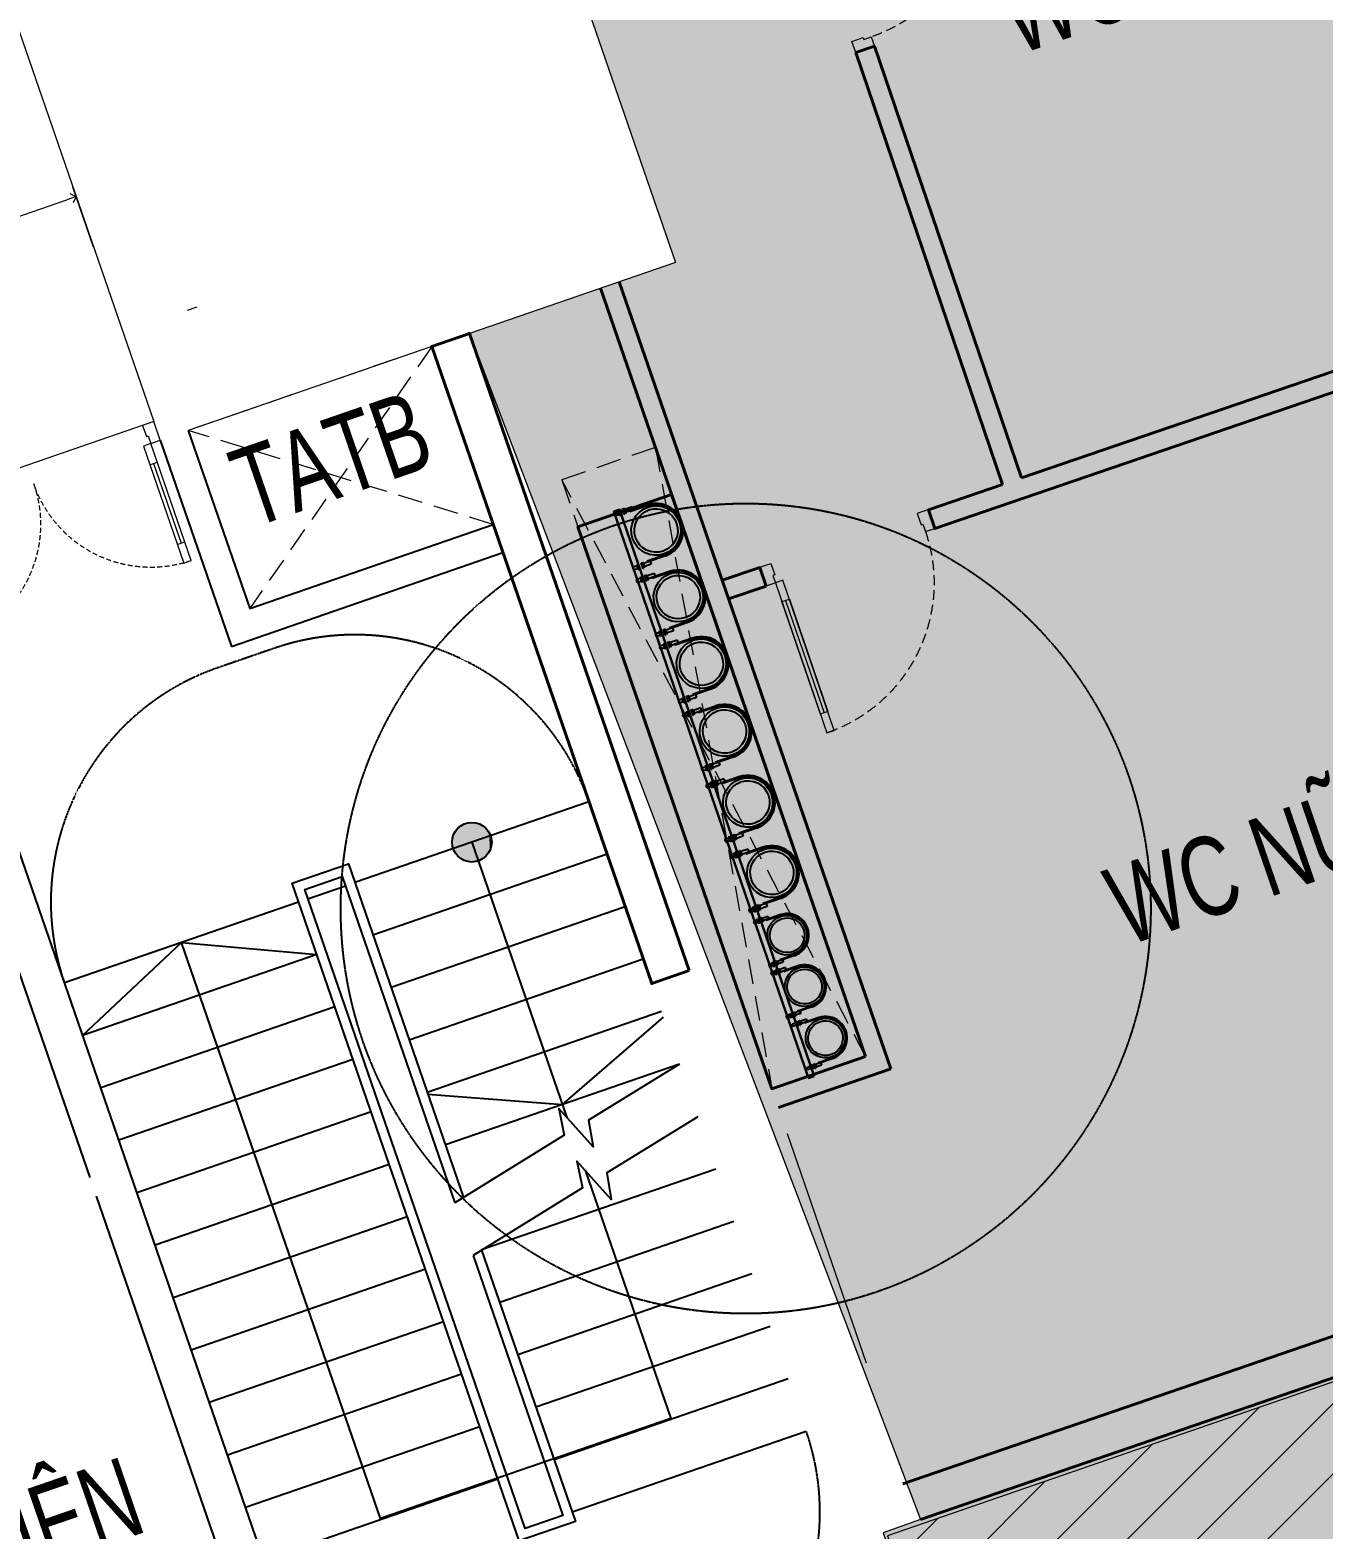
# Model space of a CAD drawing. Header units: millimetres. Extents: x -11451263 to 11578383104, y -507 to 1450429.
# Drawn here: x 12355808 to 12362333, y 1045562 to 1053129 of the extents above; entities that cross this region are included whole.
import ezdxf
from ezdxf.enums import TextEntityAlignment as Align

# ---------------------------------------------------------------- set-up
doc = ezdxf.new("R2010")
doc.units = ezdxf.units.MM
doc.header["$MEASUREMENT"] = 0
for name, pattern in [('CENTER2', [1.125, 0.75, -0.125, 0.125, -0.125]), ('DASH2-1', [3, 2, -1]), ('HIDDEN', [0.375, 0.25, -0.125]), ('Xref_ST_MBDV Cot vach 30.7.2022$0$HIDDEN', [0.375, 0.25, -0.125]), ('Xref_ST_MBDV Cot vach 30.7.2022$0$HIDDEN2', [0.1875, 0.125, -0.0625])]:
    doc.linetypes.add(name, pattern=pattern)
doc.layers.get('0').update_dxf_attribs({"linetype": 'CONTINUOUS', "lineweight": 13})
doc.layers.get('Defpoints').update_dxf_attribs({"color": 5, "linetype": 'CONTINUOUS', "lineweight": 13})
for name, color, linetype in [('1-Chu thich', 8, 'CONTINUOUS'), ('KT-KT', 1, 'CONTINUOUS'), ('KT-Text', 7, 'CONTINUOUS'), ('NDT Cap nuoc', 4, 'CONTINUOUS'), ('NDT Thoat nuoc rua', 3, 'CENTER2'), ('Xref_ST_MBDV Cot vach 30.7.2022$0$A-FLOR-STRS-ARROW', 8, 'CONTINUOUS'), ('Xref_ST_MBDV Cot vach 30.7.2022$0$IDEA - dim', 251, 'CONTINUOUS'), ('Xref_ST_MBDV Cot vach 30.7.2022$0$KT-Net cot vach', 6, 'CONTINUOUS'), ('Xref_ST_MBDV Cot vach 30.7.2022$0$KT-Net manh', 139, 'CONTINUOUS'), ('Xref_ST_MBDV Cot vach 30.7.2022$0$KT-Text', 7, 'CONTINUOUS'), ('Xref_ST_MBDV Cot vach 30.7.2022$0$KT-Thay', 7, 'CONTINUOUS')]:
    doc.layers.add(name, color=color, linetype=linetype)
for name, color, linetype, lineweight in [('CUA', 37, 'CONTINUOUS', 13), ('DO DIEN TICH THONG THUY', 141, 'CONTINUOUS', 13), ('KT-Kich thuoc', 159, 'CONTINUOUS', 18), ('KT-lomo nuoc', 3, 'HIDDEN', 5), ('KT-Net cat', 1, 'CONTINUOUS', 40), ('KT-Net to mau', 159, 'CONTINUOUS', 18), ('NET-THAY', 7, 'CONTINUOUS', 30), ('SPE-MEP-HVAC', 140, 'CONTINUOUS', 0), ('Xref_ST_MBDV Cot vach 30.7.2022$0$CUA', 37, 'CONTINUOUS', 13), ('Xref_ST_MBDV Cot vach 30.7.2022$0$KT-Noi that', 36, 'CONTINUOUS', 9)]:
    doc.layers.add(name, color=color, linetype=linetype, lineweight=lineweight)
doc.styles.add('Xref_ST_MBDV Cot vach 30.7.2022$0$Arial', font='arial.ttf', dxfattribs={"width": 0.7})
doc.styles.add('Xref_ST_MBDV Cot vach 30.7.2022$0$xref.N.Cot vach tang N2$0$DIM', font='vnsimli.shx', dxfattribs={"width": 0.7})
doc.dimstyles.new('Xref_ST_MBDV Cot vach 30.7.2022$0$xref.N.Cot vach tang N2$0$CCU 1-100 A1', dxfattribs={"dimscale": 100, "dimtxt": 2.2, "dimasz": 1, "dimexe": 1, "dimexo": 0, "dimgap": 1, "dimtad": 1, "dimdec": 0, "dimdsep": 46, "dimtxsty": 'Xref_ST_MBDV Cot vach 30.7.2022$0$xref.N.Cot vach tang N2$0$DIM', "dimblk1": 'Xref_ST_MBDV Cot vach 30.7.2022$0$xref.N.Cot vach tang N2$0$_ARCHTICK', "dimblk2": 'Xref_ST_MBDV Cot vach 30.7.2022$0$xref.N.Cot vach tang N2$0$_ARCHTICK', "dimsah": 1, "dimcen": 0, "dimdle": 1, "dimclrd": 256, "dimclre": 256, "dimclrt": 31, "dimadec": 0, "dimazin": 0, "dimtfac": 1, "dimtdec": 0, "dimtix": 1, "dimtmove": 2, "dimatfit": 3, "dimldrblk": 'Xref_ST_MBDV Cot vach 30.7.2022$0$xref.N.Cot vach tang N2$0$_ARCHTICK', "dimfxl": 0, "dimtolj": 1, "dimarcsym": 0})

# ---------------------------------------------------------------- blocks, each defined once
blk = doc.blocks.new('*U295')
blk.add_line((70, -100), (70, -700))
for points in [[(0, 100), (60, 100), (60, 40), (50, 40), (50, 0), (0, 0)], [(900, 100), (840, 100), (840, 40), (850, 40), (850, 0), (900, 0)], [(50, 0), (50, -800), (90, -800), (90, 0)], [(50, -100), (90, -100), (90, -700), (50, -700)]]:
    blk.add_lwpolyline(points, close=True)
at = {"linetype": 'Xref_ST_MBDV Cot vach 30.7.2022$0$HIDDEN', "ltscale": 200}
blk.add_arc((50, 0), 800, 270, 0, dxfattribs=at)
blk = doc.blocks.new('*U297')
blk.add_line((70, 100), (70, 700))
for points in [[(50, 0), (50, 800), (90, 800), (90, 0)], [(50, 100), (90, 100), (90, 700), (50, 700)], [(0, -100), (60, -100), (60, -40), (50, -40), (50, 0), (0, 0)], [(900, -100), (840, -100), (840, -40), (850, -40), (850, 0), (900, 0)]]:
    blk.add_lwpolyline(points, close=True)
at = {"linetype": 'Xref_ST_MBDV Cot vach 30.7.2022$0$HIDDEN', "ltscale": 200}
blk.add_arc((50, 0), 800, 0, 90, dxfattribs=at)
blk = doc.blocks.new('nt3-4-5')
at = {"layer": 'KT-Kich thuoc'}
blk.add_line((785652.2, 31115, 0), (785252.7, 32272.2, 0), dxfattribs=at)
at = {"layer": 'KT-Net cat'}
for p, q in [((785597.1, 37726.1), (785691.7, 37758.6)), ((786338.5, 35548), (785597.1, 37726.1)), ((786433.1, 35580.4), (785691.7, 37758.6)), ((789488.9, 36625.6), (786433.1, 35580.4)), ((785774.2, 32600.2, 0), (784403.5, 36570.3, 0)), ((785647, 32662.1, 0), (784309, 36537.7, 0)), ((785112.7, 35129.3), (784923.5, 35064.6)), ((785145.2, 35034.8), (784955.8, 34970)), ((785647, 32662.1, 0), (785174.4, 32499)), ((785774.2, 32600.2, 0), (785207, 32404.4)), ((785834.2, 30505.9), (790446.2, 32090.9)), ((785924.7, 30325.6), (790700.6, 31966.8))]:
    blk.add_line(p, q, dxfattribs=at)
for points in [[(786338.5, 35548), (785964.6, 35419.6), (785997.2, 35324.8), (789521.5, 36531.1)], [(785112.7, 35129.3), (785145.2, 35034.8)]]:
    blk.add_lwpolyline(points, dxfattribs=at)
at = {"layer": 'CUA'}
for name, p, xscale, rotation in [('*U295', (785400.7, 38610.1), -0.9999999999999918, 108.8833879003562), ('*U297', (785145, 35035), -0.9999999999999989, 198.8833879003562)]:
    blk.add_blockref(name, p, dxfattribs=dict(at, xscale=xscale, rotation=rotation))
at = {"layer": 'KT-Text', "char_height": 400, "width": 4500, "attachment_point": 2, "style": 'Xref_ST_MBDV Cot vach 30.7.2022$0$Arial'}
for s, insert, rotation in [('WC NAM', (787052.7, 38353.9), 18.93053), ('WC NỮ', (787479.8, 33817.6), 19)]:
    blk.add_mtext(s, dxfattribs=dict(at, insert=insert, rotation=rotation))
blk = doc.blocks.new('ong thoat xi')
at = {"layer": '1-Chu thich', "color": 30}
for p, q in [((-65.8, 66.9), (-73.8, 66.9)), ((-65.8, 67.4), (-65.8, 59.5)), ((-65.5, 68.7), (-61.8, 68.7)), ((-60.7, 70.1), (-61.5, 70.1)), ((-60.7, 70.1), (-61.5, 70.1)), ((-61.5, 70.1), (-61.5, 56.8)), ((-60.7, 70.1), (-60.7, 56.8)), ((-54.9, 70.1), (-54.1, 70.1)), ((-54.9, 70.1), (-54.9, 56.8)), ((-54.9, 70.1), (-54.1, 70.1)), ((-54.1, 70.1), (-54.1, 56.8)), ((-50.1, 68.7), (-53.8, 68.7)), ((-49.8, 67.4), (-49.8, 59.5)), ((-32.7, 66.9), (-49.8, 66.9)), ((-32.7, 60), (-32.7, 66.9)), ((-75.4, 61.7), (-75.4, 65.3)), ((-65.7, 60.2), (-73.8, 60.2)), ((-65.5, 66.1), (-61.9, 66.1)), ((-65.5, 60.8), (-61.9, 60.8)), ((-65.5, 58.2), (-61.8, 58.2)), ((-60.7, 56.8), (-61.5, 56.8)), ((-54.9, 56.8), (-54.1, 56.8)), ((-50.1, 58.2), (-53.8, 58.2)), ((-50.1, 66.1), (-53.7, 66.1)), ((-50.1, 60.8), (-53.7, 60.8)), ((-29.1, 60), (-49.8, 60)), ((1.7, 60), (-41.2, 60)), ((-41.2, 57.9), (-41.2, 60)), ((-41.2, 57.9), (-41.2, 60)), ((-41.2, 57.9), (-41.2, 60)), ((1.7, 57.9), (-41.2, 57.9)), ((-75.4, -61.9), (-75.4, -65.5)), ((-65.7, -60.4), (-73.8, -60.4)), ((-65.8, -67.6), (-65.8, -59.7)), ((-65.5, -58.4), (-61.8, -58.4)), ((-65.5, -61), (-61.9, -61)), ((-65.5, -66.3), (-61.9, -66.3)), ((-60.7, -57), (-61.5, -57)), ((-61.5, -70.3), (-61.5, -57)), ((-60.7, -70.3), (-60.7, -57)), ((-54.9, -70.3), (-54.9, -57)), ((-54.9, -57), (-54.1, -57)), ((-54.1, -70.3), (-54.1, -57)), ((-50.1, -58.4), (-53.8, -58.4)), ((-50.1, -61), (-53.7, -61)), ((-50.1, -66.3), (-53.7, -66.3)), ((-49.8, -67.6), (-49.8, -59.7)), ((-30.9, -60.2), (-49.8, -60.2)), ((1.7, -58.2), (-41.2, -58.2)), ((-41.2, -58.2), (-41.2, -60.2)), ((-41.2, -58.2), (-41.2, -60.2)), ((1.7, -60.2), (-41.2, -60.2)), ((-34.5, -60.2), (-34.5, -67.1)), ((-65.8, -67.1), (-73.8, -67.1)), ((-65.5, -68.9), (-61.8, -68.9)), ((-60.7, -70.3), (-61.5, -70.3)), ((-60.7, -70.3), (-61.5, -70.3)), ((-54.9, -70.3), (-54.1, -70.3)), ((-54.9, -70.3), (-54.1, -70.3)), ((-50.1, -68.9), (-53.8, -68.9)), ((-34.5, -67.1), (-49.8, -67.1))]:
    blk.add_line(p, q, dxfattribs=at)
for centre, major_axis, start_param, end_param in [((-73.8, 65.3), (1.13, 1.13), 0.811456, 2.360542), ((-63.4, 67.4), (1.7, -1.7), 3.370391, 4.48359), ((-63.9, 67.4), (1.7, -1.7), 0.228799, 1.341997), ((-63.9, 67.4), (1.7, -1.7), 0.228799, 1.341997), ((-51.7, 67.4), (1.7, 1.7), 1.799595, 2.912794), ((-51.7, 67.4), (1.7, -1.7), 3.370391, 4.48359), ((-52.2, 67.4), (1.7, -1.7), 0.228799, 1.341997), ((-73.8, 61.7), (1.1, 1.1), 2.356194, 3.926991), ((-55.8, 63.4), (7.09, -7.09), 3.657341, 4.196641), ((-63.4, 59.5), (1.7, -1.7), 3.370391, 4.48359), ((-71.5, 63.4), (7.09, -7.09), 0.515748, 1.055048), ((-71.5, 63.4), (7.09, -7.09), 0.515748, 1.055048), ((-63.9, 59.5), (1.7, -1.7), 0.228799, 1.341997), ((-63.9, 59.5), (1.7, -1.7), 0.228799, 1.341997), ((0, 0), (38.9, -38.9), 0.785398, 7.068583), ((-44.1, 63.4), (7.09, 7.09), 2.086544, 2.625845), ((-44.1, 63.4), (7.09, 7.09), 2.086544, 2.625845), ((-51.7, 59.5), (1.7, 1.7), 1.799595, 2.912794), ((-51.7, 59.5), (1.7, 1.7), 1.799595, 2.912794), ((-59.8, 63.4), (7.09, 7.09), -1.055048, -0.515748), ((-52.2, 59.5), (1.7, 1.7), -1.341997, -0.228799), ((0, -0.1), (34.1, -34.1), 0.785398, 7.068583), ((0.3, -0.1), (42.5, -42.5), 5.497787, 8.63938), ((0.3, -0.1), (41, -41), 5.497787, 8.63938), ((-73.8, -61.9), (1.1, 1.1), 0.785398, 2.356194), ((-73.8, -65.5), (1.13, 1.13), 2.351847, 3.900932), ((-63.4, -59.7), (1.7, -1.7), 3.370391, 4.48359), ((-55.8, -63.6), (7.09, 7.09), 2.086544, 2.625845), ((-63.4, -67.6), (1.7, 1.7), 1.799595, 2.912794), ((-63.9, -59.7), (1.7, -1.7), 0.228799, 1.341997), ((-63.9, -59.7), (1.7, -1.7), 0.228799, 1.341997), ((-71.5, -63.6), (7.09, -7.09), 0.515748, 1.055048), ((-71.5, -63.6), (7.09, -7.09), 0.515748, 1.055048), ((-63.9, -67.6), (1.7, -1.7), 0.228799, 1.341997), ((-63.9, -67.6), (1.7, -1.7), 0.228799, 1.341997), ((-51.7, -59.7), (1.7, -1.7), 3.370391, 4.48359), ((-51.7, -59.7), (1.7, -1.7), 3.370391, 4.48359), ((-44.1, -63.6), (7.09, 7.09), 2.086544, 2.625845), ((-44.1, -63.6), (7.09, 7.09), 2.086544, 2.625845), ((-51.7, -67.6), (1.7, 1.7), 1.799595, 2.912794), ((-51.7, -67.6), (1.7, 1.7), 1.799595, 2.912794), ((-52.2, -59.7), (1.7, -1.7), 0.228799, 1.341997), ((-59.8, -63.6), (7.09, -7.09), 0.515748, 1.055048), ((-52.2, -67.6), (1.7, -1.7), 0.228799, 1.341997)]:
    blk.add_ellipse(centre, major_axis=major_axis, ratio=1, start_param=start_param, end_param=end_param, dxfattribs=at)
blk = doc.blocks.new('3000x500')
at = {"layer": 'KT-Net cat', "color": 3}
blk.add_lwpolyline([(16498, -9617.5), (16498, -6617.5), (15998, -6617.5), (15998, -9617.5)], close=True, dxfattribs=at)
at = {"layer": 'NET-THAY', "linetype": 'ByBlock', "ltscale": 7}
blk.add_lwpolyline([(16220.2, -9626), (16224.4, -6604.3), (16194.4, -6605.1), (16190.3, -9626.8)], close=True, dxfattribs=at)
at = {"layer": 'NDT Cap nuoc'}
for p, xscale, yscale, zscale, rotation in [((16364.3, -6764.2), 2.272727272727273, 2.272727272727273, 2.272727272727273, 0.0948768765838975), ((16361, -7118.5), 2.272727272727273, 2.272727272727273, 2.272727272727273, 0.0948768765838975), ((16361.3, -7474.2), 2.272727272727273, 2.272727272727273, 2.272727272727273, 0.0948768765838975), ((16360.3, -7835.5), 2.272727272727273, 2.272727272727273, 2.272727272727273, 0.0948768765838975), ((16354.6, -8212.3), 2.272727272727273, 2.272727272727273, 2.272727272727273, 0.0948768765838975), ((16353.3, -8587.2), 2.272727272727273, 2.272727272727273, 2.272727272727273, 0.0948768765838975), ((16323.3, -8910.3), 1.818181818181819, 1.818181818181819, 1.818181818181819, 0.09487687658390936), ((16321.9, -9183.6), 1.818181818181819, 1.818181818181819, 1.818181818181819, 0.09487687658390936), ((16336.8, -9463.8), 1.818181818181819, 1.818181818181819, 1.818181818181819, 0.09487687658390936)]:
    blk.add_blockref('ong thoat xi', p, dxfattribs=dict(at, xscale=xscale, yscale=yscale, zscale=zscale, rotation=rotation))
blk = doc.blocks.new('CNTPO')
at = {"layer": 'KT-KT', "rotation": 19.0471379540829}
blk.add_blockref('3000x500', (11396291.4, 1051657.9), dxfattribs=at)
blk = doc.blocks.new('*U418')
at = {"linetype": 'HIDDEN', "ltscale": 500}
for p, q in [((950, 1300), (0, 0)), ((0, 1300), (950, 0))]:
    blk.add_line(p, q, dxfattribs=at)
blk.add_lwpolyline([(0, 1300), (950, 1300), (950, 0), (0, 0)], close=True, dxfattribs=at)
blk = doc.blocks.new('*U291')
for p, q in [((-1260, 525), (-1300, 525)), ((-1280, 100), (-1280, 525)), ((-90, 525), (-50, 525)), ((-70, 100), (-70, 525)), ((-1260, 100), (-1300, 100)), ((-90, 100), (-50, 100))]:
    blk.add_line(p, q)
for points in [[(-1300, 0), (-1260, 0), (-1260, 625), (-1300, 625)], [(-50, 0), (-90, 0), (-90, 625), (-50, 625)], [(-1350, -100), (-1290, -100), (-1290, -40), (-1300, -40), (-1300, 0), (-1350, 0)], [(0, -100), (-60, -100), (-60, -40), (-50, -40), (-50, 0), (0, 0)]]:
    blk.add_lwpolyline(points, close=True)
at = {"linetype": 'Xref_ST_MBDV Cot vach 30.7.2022$0$HIDDEN2', "ltscale": 200}
for centre, start, end in [((-1300, 0), 0, 89.99996), ((-50, 0), 90.00004, 180)]:
    blk.add_arc(centre, 625, start, end, dxfattribs=at)
blk = doc.blocks.new('Xref_ST_MBDV Cot vach 30.7.2022$0$xref.N.Cot vach tang N2$0$_Open90')
at = {"color": 0, "linetype": 'ByBlock', "lineweight": -2}
for p, q in [((0, 0), (-1, 0)), ((-0.5, 0.5), (0, 0)), ((0, 0), (-0.5, -0.5))]:
    blk.add_line(p, q, dxfattribs=at)
blk = doc.blocks.new('*D376')
at = {"layer": 'Defpoints', "color": 5, "transparency": 16777216}
for p, q in [((368983.3, -361969.5), (368878.7, -361666.4)), ((366201, -362643.7), (368847.7, -361729.9)), ((366242.1, -362915.9), (366137.5, -362612.8))]:
    blk.add_line(p, q, dxfattribs=at)
at = {"layer": 'Defpoints', "color": 0, "transparency": 16777216}
for p in [(368895, -361713.6), (368983.3, -361969.5), (366242.1, -362915.9)]:
    blk.add_point(p, dxfattribs=at)
at = {"layer": 'Defpoints', "color": 5, "transparency": 16777216, "xscale": 50, "yscale": 50, "zscale": 50}
for p, rotation in [((368895, -361713.6), 19.04713795873643), ((366153.8, -362660), 199.0471379587364)]:
    blk.add_blockref('Xref_ST_MBDV Cot vach 30.7.2022$0$xref.N.Cot vach tang N2$0$_Open90', p, dxfattribs=dict(at, rotation=rotation))
at = {"layer": 'Defpoints', "color": 5, "transparency": 16777216, "insert": (367490.1, -362087.6), "char_height": 110, "attachment_point": 5, "rotation": 19.04714, "style": 'Xref_ST_MBDV Cot vach 30.7.2022$0$xref.N.Cot vach tang N2$0$DIM'}
blk.add_mtext('\\A1;2900', dxfattribs=at)
blk = doc.blocks.new('Xref_ST_MBDV Cot vach 30.7.2022$0$xref.N.Cot vach tang N2$0$_ARCHTICK')
at = {"color": 0, "linetype": 'ByBlock', "const_width": 0.15}
blk.add_lwpolyline([(-0.5, -0.5), (0.5, 0.5)], dxfattribs=at)
blk = doc.blocks.new('WWW')
at = {"layer": 'Defpoints', "linetype": 'DASH2-1', "lineweight": 13, "ltscale": 1000, "flags": 128}
blk.add_lwpolyline([(11429816.8, 1022160.1), (11450185.5, 1019986.4), (11488615.7, 1021167.3), (11491469.2, 1024811.4), (11462655.8, 1159053.9), (11457975.3, 1176930.9), (11455626, 1177744.9), (11446686.2, 1170981.4), (11423166.6, 1153069.9), (11399484.1, 1135982.7, 0.684877), (11429816.8, 1022160.1)], format="xyb", dxfattribs=at)
blk = doc.blocks.new('l3 hatch s')
at = {"true_color": 0xf28888}
h = blk.add_hatch(color=11, dxfattribs=at)
h.dxf.hatch_style = 1
edge = h.paths.add_edge_path()
edge.add_line((12427743.9, 1045159.3), (12427743.9, 1043199.3))
edge.add_line((12427743.9, 1043199.3), (12423483.1, 1043199.3))
edge.add_line((12423483.1, 1043199.3), (12423483.1, 1035889.3))
edge.add_line((12423483.1, 1035889.3), (12425833.1, 1035889.3))
edge.add_line((12425833.1, 1035889.3), (12425833.1, 1032759.3))
edge.add_line((12425833.1, 1032759.3), (12420083.1, 1032759.3))
edge.add_line((12420083.1, 1032759.3), (12420083.1, 1043199.3))
edge.add_line((12420083.1, 1043199.3), (12411783.1, 1043199.3))
edge.add_line((12411783.1, 1043199.3), (12402983.1, 1043199.3))
edge.add_line((12402983.1, 1043199.3), (12402983.1, 1032759.3))
edge.add_line((12402983.1, 1032759.3), (12391426.8, 1032759.3))
edge.add_line((12391426.8, 1032759.3), (12387311.7, 1044676.8))
edge.add_line((12387311.7, 1044676.8), (12396015.7, 1047681.8))
edge.add_line((12396015.7, 1047681.8), (12395888.3, 1047958.5))
edge.add_line((12395888.3, 1047958.5), (12394156.5, 1052964.3))
edge.add_line((12394156.5, 1052964.3), (12390415.8, 1063776.7))
edge.add_arc((12386995.2, 1062582.5), 3623, 19.24482, 77.73997)
edge.add_line((12387764.6, 1066122.9), (12372716.5, 1070470.9))
edge.add_arc((12370014.2, 1044358.4), 26252, 84.09168, 110.07895)
edge.add_line((12361001.5, 1069014.8), (12346965.5, 1064163.9))
edge.add_line((12346965.5, 1064163.9), (12331570.4, 1058865.2))
edge.add_arc((12332694.9, 1055598), 3455.2, 108.99275, 207.69015)
edge.add_line((12329635.4, 1053992.4), (12337591.7, 1040613.9))
edge.add_arc((12340281.7, 1042213.6), 3129.7, 210.74031, 249.86525)
edge.add_line((12339204.3, 1039275.2), (12340372.2, 1038820.5))
edge.add_arc((12341927.7, 1043759.7), 5178.4, 252.51952, 282.64904)
edge.add_line((12343061.7, 1038707), (12357370.6, 1043643.8))
edge.add_line((12357370.6, 1043643.8), (12357075.2, 1044499.5))
edge.add_line((12357075.2, 1044499.5), (12354442.2, 1043590.5))
edge.add_line((12354442.2, 1043590.5), (12351309.2, 1052664.9))
edge.add_line((12351309.2, 1052664.9), (12358020.5, 1054981.9))
edge.add_line((12358020.5, 1054981.9), (12362489.7, 1056517.4))
edge.add_line((12362489.7, 1056517.4), (12364554.4, 1050535.3))
edge.add_line((12364554.4, 1050535.3), (12367392.2, 1051515))
edge.add_line((12367392.2, 1051515), (12365328.2, 1057488.4))
edge.add_line((12365328.2, 1057488.4), (12379313.2, 1062330.3))
edge.add_line((12379313.2, 1062330.3), (12382230.7, 1053879.8))
edge.add_line((12382230.7, 1053879.8), (12376932.6, 1052050.6))
edge.add_line((12376932.6, 1052050.6), (12376663.4, 1052830.5))
edge.add_line((12376663.4, 1052830.5), (12370423.6, 1050694.9))
edge.add_line((12370423.6, 1050694.9), (12365815.5, 1049104))
edge.add_line((12365815.5, 1049104), (12365239.7, 1050771.9))
edge.add_line((12365239.7, 1050771.9), (12364554.4, 1050535.3))
edge.add_line((12364554.4, 1050535.3), (12362489.7, 1056517.4))
edge.add_line((12362489.7, 1056517.4), (12358020.5, 1054981.9))
edge.add_line((12358020.5, 1054981.9), (12359064.8, 1051957.1))
edge.add_line((12359064.8, 1051957.1), (12358025.4, 1051598.2))
edge.add_line((12358025.4, 1051598.2), (12360302.5, 1045614.5))
edge.add_line((12360302.5, 1045614.5), (12360113.7, 1045548.5))
edge.add_line((12360113.7, 1045548.5), (12360409.2, 1044692.1))
edge.add_line((12360409.2, 1044692.1), (12360714.1, 1044797.3))
edge.add_arc((12364265.6, 1030915.6), 14328.8, 63.15882, 104.35085, ccw=False)
edge.add_arc((12364265.6, 1030915.6), 14328.8, 31.65257, 63.15882, ccw=False)
edge.add_line((12376462.9, 1038434.9), (12379305.1, 1030221.8))
edge.add_line((12379305.1, 1030221.8), (12382458.4, 1031311.1))
edge.add_line((12382458.4, 1031311.1), (12381968.8, 1032729))
edge.add_line((12381968.8, 1032729), (12386411.5, 1034262.8))
edge.add_line((12386411.5, 1034262.8), (12387357.9, 1031521.6))
edge.add_line((12387357.9, 1031521.6), (12382915.2, 1029987.8))
edge.add_line((12382915.2, 1029987.8), (12382458.4, 1031311.1))
edge.add_line((12382458.4, 1031311.1), (12379305.1, 1030221.8))
edge.add_line((12379305.1, 1030221.8), (12380976.8, 1025390.9))
edge.add_arc((12385658, 1026868), 4908.7, 197.51289, 269.92825)
edge.add_line((12385651.8, 1021959.3), (12430433.1, 1021959.3))
edge.add_line((12430433.1, 1021959.3), (12430932.1, 1021964))
edge.add_arc((12430700, 1026900.7), 4942.1, 272.69132, 368.0842)
edge.add_line((12435593, 1027595.7), (12432234.3, 1043175.4))
edge.add_arc((12429148.8, 1041813.6), 3372.6, 23.81485, 82.75901)
edge.add_line((12429573.9, 1045159.3), (12428473, 1045159.3))
edge.add_line((12428473, 1045159.3), (12427743.9, 1045159.3))
at = {"elevation": 0}
blk.add_lwpolyline([(12376663.4, 1052830.5), (12370423.6, 1050694.9), (12365815.5, 1049104), (12365815.5, 1049104), (12365239.7, 1050771.9), (12364554.4, 1050535.3), (12362489.7, 1056517.4), (12358020.5, 1054981.9), (12359064.8, 1051957.1), (12358025.4, 1051598.2), (12360302.5, 1045614.5), (12360113.7, 1045548.5), (12360409.2, 1044692.1), (12360714.1, 1044797.3, -0.181695), (12370735.3, 1043700.6, -0.138345)], format="xyb", dxfattribs=at)
blk = doc.blocks.new('A$C59794006')
at = {"layer": 'NDT Thoat nuoc rua'}
blk.add_circle((-72413.1, 23387.9, 0), 2043.5, dxfattribs=at)
blk = doc.blocks.new('*U497')
at = {"layer": 'KT-lomo nuoc', "ltscale": 500}
for p, q in [((-34.2, 3288), (0, 0)), ((-495, 70.9), (460.7, 3217.2))]:
    blk.add_line(p, q, dxfattribs=at)
blk.add_lwpolyline([(-495, 70.9), (-34.2, 3288), (460.7, 3217.2), (0, 0)], close=True, dxfattribs=at)
blk = doc.blocks.new('thangkn')
at = {"layer": 'Xref_ST_MBDV Cot vach 30.7.2022$0$KT-Net manh'}
h = blk.add_hatch(color=256, dxfattribs=at)
edge = h.paths.add_edge_path(flags=0)
edge.add_arc((370892.2, -364970.5), 100, 199.04714, 559.04714)
h = blk.add_hatch(color=256, dxfattribs=at)
edge = h.paths.add_edge_path(flags=0)
edge.add_arc((370892.2, -364970.5), 100, 199.04714, 559.04714)
blk.add_hatch(color=256, dxfattribs=at).paths.add_polyline_path([(370890.4, -364870.5), (370832, -364890.7), (370796.6, -364941.4), (370797.7, -365003.2), (370834.9, -365052.5), (370894.1, -365070.5), (370952.5, -365050.3), (370987.9, -364999.7), (370986.8, -364937.9), (370949.5, -364888.6)], flags=0)
blk.add_hatch(color=256, dxfattribs=at).paths.add_polyline_path([(370890.4, -364870.5), (370832, -364890.7), (370796.6, -364941.4), (370797.7, -365003.2), (370834.9, -365052.5), (370894.1, -365070.5), (370952.5, -365050.3), (370987.9, -364999.7), (370986.8, -364937.9), (370949.5, -364888.6)], flags=0)
at = {"layer": 'Defpoints'}
for points in [[(365599.1, -361053.5), (368340.3, -360107.1), (369286.8, -362848.3), (368010.7, -363288.8), (367717, -362438.1), (366251.8, -362944)], [(369771.2, -363791.8), (371000, -363367.6), (370690, -362469.6), (369461.2, -362893.9)]]:
    blk.add_lwpolyline(points, close=True, dxfattribs=at)
at = {"layer": 'KT-Net cat'}
blk.add_lwpolyline([(371988.9, -365618.1), (371799.6, -365683.5), (370690, -362469.6), (370879.3, -362404.2)], close=True, dxfattribs=at)
at = {"layer": 'Xref_ST_MBDV Cot vach 30.7.2022$0$A-FLOR-STRS-ARROW'}
for points in [[(371939.9, -366089.9), (371480.7, -366373.2), (371503.8, -366506.9), (371330.8, -366314.2), (371357.8, -366449), (370806.1, -366789.4)], [(372031.6, -366355.4), (371572.4, -366638.8), (371595.5, -366772.4), (371422.5, -366579.8), (371449.5, -366714.6), (370897.8, -367054.9)]]:
    blk.add_lwpolyline(points, dxfattribs=at)
at = {"layer": 'Xref_ST_MBDV Cot vach 30.7.2022$0$IDEA - dim', "color": 1}
for p, q in [((370340.8, -370037.9), (367717, -362438.1)), ((369319.4, -362942.8), (369678.4, -363982.6)), ((369678.4, -363982.6), (371049, -363509.4)), ((367903.2, -363590.4), (368963.8, -366662.5)), ((368996.5, -366757), (369877.6, -369309.2))]:
    blk.add_line(p, q, dxfattribs=at)
blk.add_lwpolyline([(369461.2, -362893.9), (369771.2, -363791.8), (371000, -363367.6)], dxfattribs=at)
at = {"layer": 'Xref_ST_MBDV Cot vach 30.7.2022$0$KT-Net manh'}
blk.add_line((370987.9, -364999.7), (370986.8, -364937.9), dxfattribs=at)
blk.add_line((370987.9, -364999.7), (370986.8, -364937.9), dxfattribs=at)
at = {"layer": 'Xref_ST_MBDV Cot vach 30.7.2022$0$KT-Net manh', "linetype": 'Xref_ST_MBDV Cot vach 30.7.2022$0$HIDDEN'}
for points in [[(371483, -364766.6, 0.414131), (369893.8, -363992.8), (369609.7, -364090.9, 0.414131), (368836.3, -365680.3, 1.000029)], [(372579.5, -367942.6, -0.414131), (371806.2, -369532), (371522.1, -369630.1, -0.414131), (369932.8, -368856.4, -1.000029)]]:
    blk.add_lwpolyline(points, format="xyb", dxfattribs=at)
at = {"layer": 'Xref_ST_MBDV Cot vach 30.7.2022$0$KT-Net manh'}
for points in [[(370892.2, -364970.5), (371372, -366360.1)], [(368927.7, -365945), (369427.1, -365476.4), (370109.3, -365537.1)], [(371463.6, -366625.6), (371675.5, -367239.1), (371708.1, -367333.7), (371895.7, -367877.1), (370430.6, -368383), (369427.1, -365476.4)], [(370670, -366241.8), (371349.1, -366293.9), (371858.4, -365853.6)]]:
    blk.add_lwpolyline(points, dxfattribs=at)
blk.add_circle((370892.2, -364970.5), 100, dxfattribs=at)
blk.add_circle((370892.2, -364970.5), 100, dxfattribs=at)
at = {"layer": 'Xref_ST_MBDV Cot vach 30.7.2022$0$KT-Noi that', "linetype": 'Continuous', "ltscale": 2}
blk.add_line((369457.8, -362286.7), (369505.1, -362270.4), dxfattribs=at)
at = {"layer": 'Xref_ST_MBDV Cot vach 30.7.2022$0$KT-Thay', "extrusion": (-1.21212e-08, -4.22423e-09, 1)}
for p, q in [((371483, -364766.6), (370301.5, -365174.5)), ((371574.4, -365031.2), (370392.8, -365439.2)), ((370017.9, -365272.4), (368836.3, -365680.3)), ((371665.8, -365295.9), (370484.2, -365703.8)), ((370109.3, -365537.1), (368927.7, -365945)), ((371757.2, -365560.6), (370575.6, -365968.5)), ((370200.6, -365801.7), (369019.1, -366209.7)), ((371848.5, -365825.2), (370667, -366233.2)), ((370292, -366066.4), (369110.4, -366474.3)), ((371939.9, -366089.9), (370758.3, -366497.8)), ((370383.4, -366331.1), (369201.8, -366739)), ((370474.8, -366595.8), (369293.2, -367003.7)), ((372122.7, -366619.3), (370941.1, -367027.2)), ((370566.1, -366860.4), (369384.6, -367268.4)), ((372214, -366883.9), (371032.5, -367291.9)), ((370657.5, -367125.1), (369476, -367533)), ((372305.4, -367148.6), (371123.8, -367556.5)), ((370748.9, -367389.8), (369567.3, -367797.7)), ((372396.8, -367413.3), (371215.2, -367821.2)), ((370840.3, -367654.4), (369658.7, -368062.4)), ((372488.2, -367677.9), (371306.6, -368085.9)), ((370931.7, -367919.1), (369750.1, -368327)), ((372579.5, -367942.6), (371398, -368350.5)), ((371023, -368183.8), (369841.5, -368591.7))]:
    blk.add_line(p, q, dxfattribs=at)
at = {"layer": 'Xref_ST_MBDV Cot vach 30.7.2022$0$KT-Thay'}
blk.add_line((370065.1, -365256.1), (370254.2, -365190.8), dxfattribs=at)
for points in [[(370941.4, -367028), (371414.3, -368397.8), (371130.7, -368495.7), (369985.2, -365177.9), (370268.8, -365080), (370849.7, -366762.5)], [(370897.8, -367054.9), (371350.7, -368366.9), (371161.7, -368432.1), (370048.8, -365208.8), (370237.9, -365143.6), (370806.1, -366789.4)]]:
    blk.add_lwpolyline(points, dxfattribs=at)
at = {"layer": 'Xref_ST_MBDV Cot vach 30.7.2022$0$CUA', "xscale": -1, "rotation": 199.0471379530761}
blk.add_blockref('*U291', (369319.4, -362942.8), dxfattribs=at)
at = {"layer": 'Xref_ST_MBDV Cot vach 30.7.2022$0$KT-Text', "style": 'Xref_ST_MBDV Cot vach 30.7.2022$0$Arial', "width": 0.7}
for s, p in [('TATB', (370247, -363226.6)), ('KT ĐIỆN', (368534.8, -368695.4))]:
    blk.add_text(s, height=400, rotation=19.04714, dxfattribs=at).set_placement(p, align=Align.CENTER)
at = {"layer": 'Defpoints', "color": 5}
dim = blk.add_linear_dim(base=(368895, -361713.6), p1=(366242.1, -362915.9), p2=(368983.3, -361969.5), angle=19.04714, dimstyle='Xref_ST_MBDV Cot vach 30.7.2022$0$xref.N.Cot vach tang N2$0$CCU 1-100 A1', override={"dimscale": 50, "dimblk1": 'Xref_ST_MBDV Cot vach 30.7.2022$0$xref.N.Cot vach tang N2$0$_Open90', "dimblk2": 'Xref_ST_MBDV Cot vach 30.7.2022$0$xref.N.Cot vach tang N2$0$_Open90', "dimclrd": 5, "dimclre": 5, "dimclrt": 5, "dimlwd": 65535, "dimlwe": 65535}, dxfattribs=at)
dim.commit()
dim.dimension.update_dxf_attribs({"geometry": '*D376', "text_midpoint": (367490.1, -362087.6)})

msp = doc.modelspace()

# ---------------------------------------------------------------- hatches: boundary and pattern name
at = {"layer": 'DO DIEN TICH THONG THUY'}
h = msp.add_hatch(dxfattribs=at)
h.set_pattern_fill('ANSI31', color=256, scale=2000)
edge = h.paths.add_edge_path()
edge.add_line((12333986.5, 1046700.1), (12379321.6, 1062351.9))
edge.add_line((12379321.6, 1062351.9), (12387832.7, 1037699.8))
edge.add_line((12387832.7, 1037699.8), (12386603.9, 1037275.6))
edge.add_line((12386603.9, 1037275.6), (12387507.8, 1034657.2))
edge.add_line((12387507.8, 1034657.2), (12388736.7, 1035081.5))
edge.add_line((12388736.7, 1035081.5), (12390154.6, 1030974.3))
edge.add_line((12390154.6, 1030974.3), (12434864, 1030977.5))
edge.add_line((12434864, 1030977.5), (12434482.4, 1032747.5))
edge.add_line((12434482.4, 1032747.5), (12432598.1, 1032744.3))
edge.add_line((12432598.1, 1032744.3), (12432598.1, 1032244.3))
edge.add_line((12432598.1, 1032244.3), (12431068.1, 1032244.3))
edge.add_line((12431068.1, 1032244.3), (12431068.1, 1032744.3))
edge.add_line((12431068.1, 1032744.3), (12391416.1, 1032744.3))
edge.add_line((12391416.1, 1032744.3), (12380417, 1064602.7))
edge.add_line((12380417, 1064602.7), (12335051, 1048940.1))
edge.add_arc((12334298.5, 1048802), 765, -152.28484, 10.40127, ccw=False)
edge.add_line((12333621.3, 1048446.2), (12333055.3, 1048233.7))
edge.add_line((12333055.3, 1048233.7), (12333973.7, 1046692.4))
edge.add_line((12333973.7, 1046692.4), (12333986.5, 1046700.1))
h = msp.add_hatch(dxfattribs=at)
h.set_pattern_fill('ANSI31', color=256, scale=2000)
edge = h.paths.add_edge_path()
edge.add_line((12383994.2, 1044129.6), (12385426.4, 1044623.6))
edge.add_line((12385426.4, 1044623.6), (12384512.6, 1047270.3))
edge.add_line((12384512.6, 1047270.3), (12383080.6, 1046775.9))
edge.add_line((12383080.6, 1046775.9), (12382101.5, 1049611.6))
edge.add_line((12382101.5, 1049611.6), (12383533.6, 1050106))
edge.add_line((12383533.6, 1050106), (12382715.3, 1052476.1))
edge.add_line((12382715.3, 1052476.1), (12381283.3, 1051981.7))
edge.add_line((12381283.3, 1051981.7), (12380803.5, 1053371.2))
edge.add_line((12380803.5, 1053371.2), (12376923.3, 1052031.6))
edge.add_line((12376923.3, 1052031.6), (12376649.2, 1052825.6))
edge.add_line((12376649.2, 1052825.6), (12364606.7, 1048667.9))
edge.add_line((12364606.7, 1048667.9), (12365097.4, 1047246.5))
edge.add_line((12365097.4, 1047246.5), (12360134.9, 1045533.1))
edge.add_line((12360134.9, 1045533.1), (12360423.3, 1044696.9))
edge.add_line((12360423.3, 1044696.9), (12360714.1, 1044797.3))
edge.add_arc((12364266.3, 1030925.9), 14319, 31.55063, 104.36364, ccw=False)
edge.add_line((12376468.7, 1038418.3), (12377403.2, 1035717.7))
edge.add_line((12377403.2, 1035717.7), (12387319.2, 1039141.1))
edge.add_line((12387319.2, 1039141.1), (12385925.7, 1043177.4))
edge.add_line((12385925.7, 1043177.4), (12384493.5, 1042683.4))
edge.add_line((12384493.5, 1042683.4), (12383994.2, 1044129.6))
h.paths.add_polyline_path([(12374445, 1046968.2), (12375891.2, 1047467.5), (12376390.5, 1046021.3), (12374944.3, 1045522)], flags=16)
h.paths.add_polyline_path([(12376337.8, 1041485.8), (12377784, 1041985.1), (12378283.3, 1040538.9), (12376837.1, 1040039.5)], flags=16)
h = msp.add_hatch(dxfattribs=at)
h.set_pattern_fill('ANSI31', color=256, scale=2000)
edge = h.paths.add_edge_path()
edge.add_line((12344390.8, 1048664.5), (12343902.6, 1050107.7))
edge.add_line((12343902.6, 1050107.7), (12341263.8, 1049196.7))
edge.add_line((12341263.8, 1049196.7), (12341746.1, 1047770.6))
edge.add_line((12341746.1, 1047770.6), (12340310.1, 1047263.7))
edge.add_line((12340310.1, 1047263.7), (12339805.6, 1048693.2))
edge.add_line((12339805.6, 1048693.2), (12333979, 1046681.6))
edge.add_line((12333979, 1046681.6), (12337521.1, 1040739.2))
edge.add_arc((12340281.7, 1042213.6), 3129.7, 208.1073, 249.86525)
edge.add_line((12339204.3, 1039275.2), (12340372.2, 1038820.5))
edge.add_arc((12341927.7, 1043759.7), 5178.4, 252.51952, 282.64904)
edge.add_line((12343061.7, 1038707), (12357366.8, 1043642.4))
edge.add_line((12357366.8, 1043642.4), (12357072.6, 1044483.1))
edge.add_line((12357072.6, 1044483.1), (12354425.9, 1043572.6))
edge.add_line((12354425.9, 1043572.6), (12351297.6, 1052660.9))
edge.add_line((12351297.6, 1052660.9), (12348150.1, 1051574.2))
edge.add_line((12348150.1, 1051574.2), (12348647.6, 1050133.1))
edge.add_line((12348647.6, 1050133.1), (12344390.8, 1048664.5))
h.paths.add_polyline_path([(12338678.4, 1042871.7), (12340124.6, 1043371), (12340623.9, 1041924.7), (12339177.7, 1041425.4)], flags=16)
h.paths.add_polyline_path([(12342448.8, 1041052.5), (12343895, 1041551.8), (12344394.3, 1040105.6), (12342948.1, 1039606.3)], flags=16)
h.paths.add_polyline_path([(12347931.2, 1042945.3), (12349377.5, 1043444.6), (12349876.8, 1041998.4), (12348430.5, 1041499.1)], flags=16)

# ---------------------------------------------------------------- linework, layer by layer
msp.add_lwpolyline([(12383994.2, 1044129.6), (12385426.4, 1044623.6), (12384512.6, 1047270.3), (12383080.6, 1046775.9), (12382101.5, 1049611.6), (12383533.6, 1050106), (12382715.3, 1052476.1), (12381283.3, 1051981.7), (12380803.5, 1053371.2), (12376923.3, 1052031.6), (12376649.2, 1052825.6), (12364606.7, 1048667.9), (12365097.4, 1047246.5), (12360134.9, 1045533.1), (12360423.3, 1044696.9), (12360714.1, 1044797.3, -0.328846), (12376468.7, 1038418.3), (12377403.2, 1035717.7), (12387319.2, 1039141.1), (12385925.7, 1043177.4), (12384493.5, 1042683.4)], format="xyb", close=True, dxfattribs=at)

# ---------------------------------------------------------------- block references
at = {"layer": 'KT-Kich thuoc'}
msp.add_blockref('WWW', (945000, 0, 0), dxfattribs=at)
at = {"layer": 'KT-KT'}
msp.add_blockref('CNTPO', (945000, 0), dxfattribs=at)
at = {"layer": 'KT-lomo nuoc', "linetype": 'HIDDEN', "xscale": -1, "rotation": 10.89765347559021}
msp.add_blockref('*U497', (12359552.1, 1047787.9, 0), dxfattribs=at)
at = {"layer": 'KT-Net cat'}
msp.add_blockref('nt3-4-5', (11574377.7, 1015288.9), dxfattribs=at)
at = {"layer": 'KT-Net to mau'}
msp.add_blockref('l3 hatch s', (0, 0, 0), dxfattribs=at)
at = {"layer": 'NDT Thoat nuoc rua'}
msp.add_blockref('A$C59794006', (12431833.1, 1025309.3, 0), dxfattribs=at)
at = {"layer": 'SPE-MEP-HVAC', "linetype": 'HIDDEN', "ltscale": 1000, "xscale": -1, "rotation": 289.0471379598082}
msp.add_blockref('*U418', (12356917.2, 1050210.6, 0), dxfattribs=at)
at = {"layer": 'Xref_ST_MBDV Cot vach 30.7.2022$0$KT-Net cot vach'}
msp.add_blockref('thangkn', (11987146, 1414002.5), dxfattribs=at)

doc.saveas('drawing.dxf')
